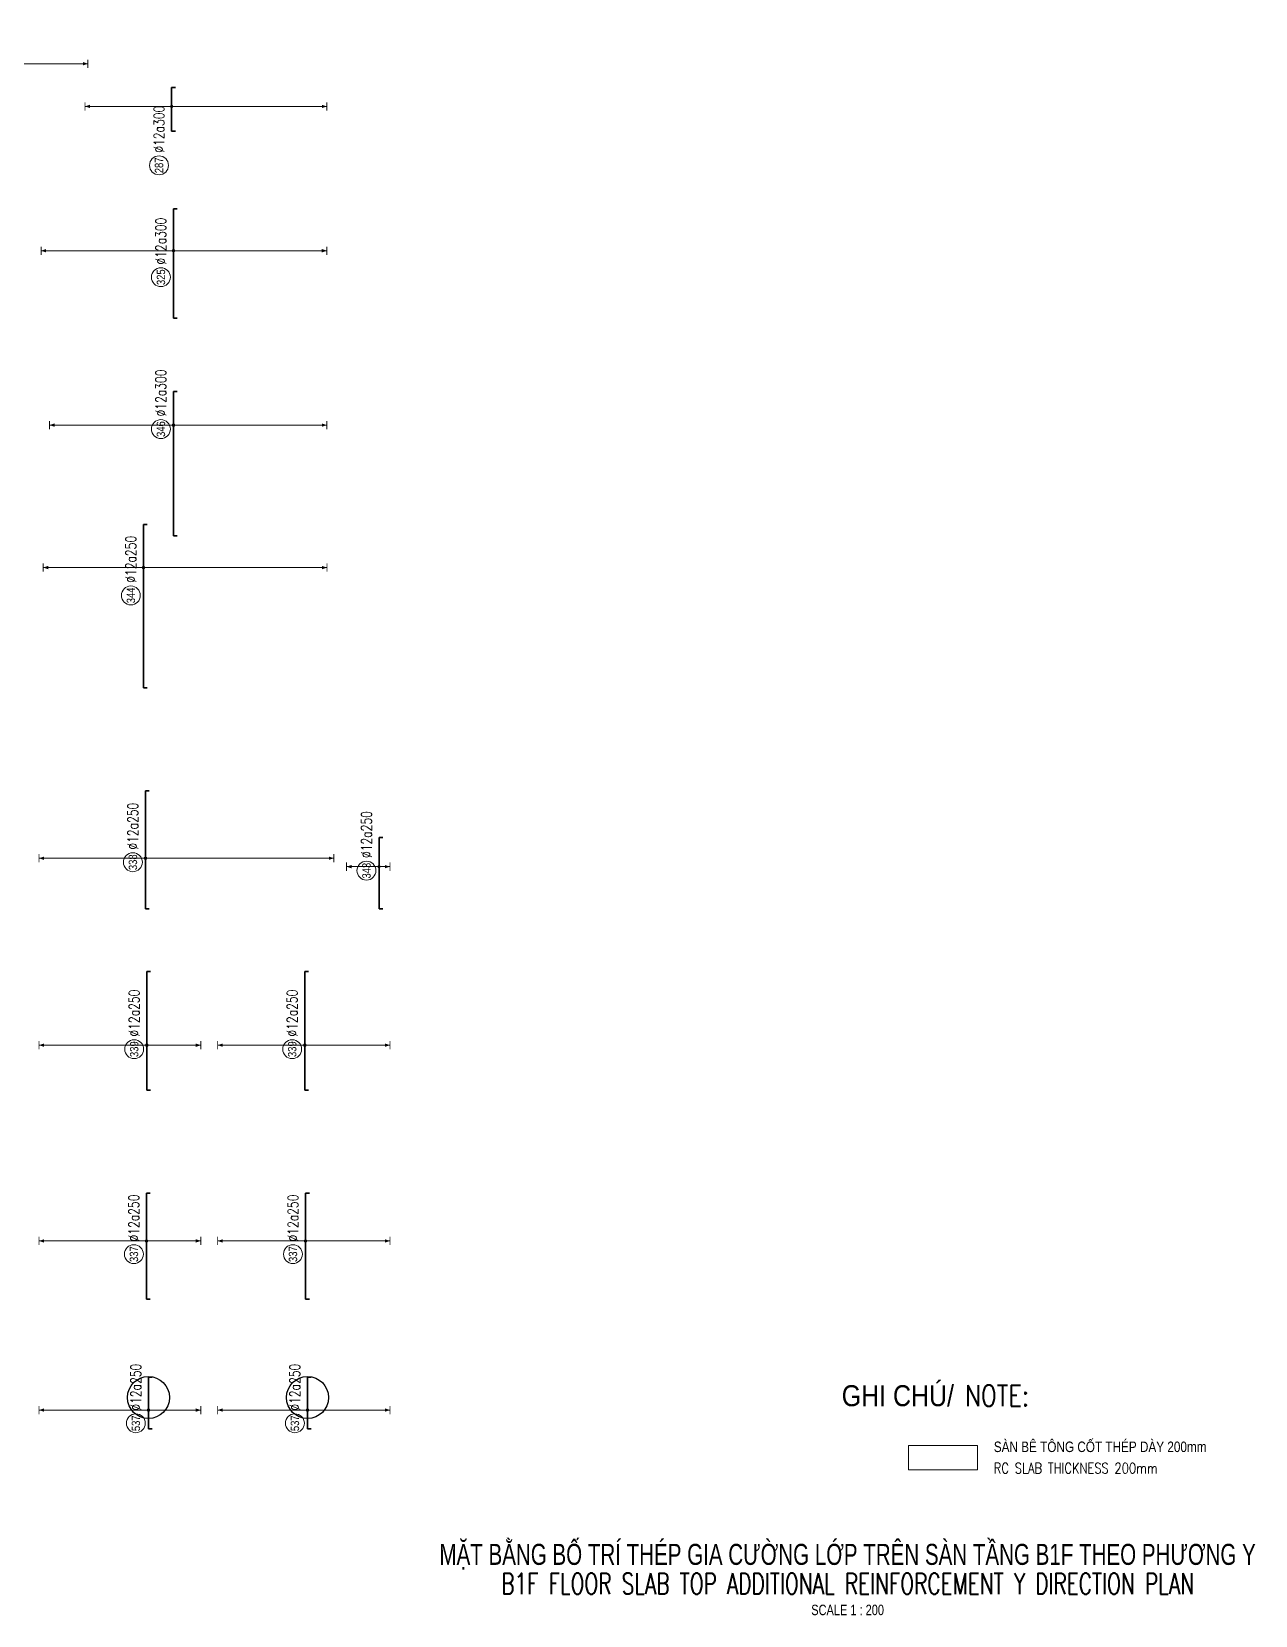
# Model space of a CAD drawing. Header units: millimetres. Extents: x -415354 to 883813, y -531490 to 486716.
# Drawn here: x 199350 to 257580, y -374841 to -299470 of the extents above; entities that cross this region are included whole.
import ezdxf
from ezdxf.enums import TextEntityAlignment as Align

# ---------------------------------------------------------------- set-up
doc = ezdxf.new("R2010")
doc.units = ezdxf.units.MM
doc.header["$MEASUREMENT"] = 0
doc.layers.add('kata_Highlight', color=2, linetype='Continuous')
for name, color, linetype, lineweight in [('NDC_S_ANNO', 7, 'Continuous', 20), ('NDC_S_CONTINUOUS', 3, 'Continuous', 20), ('NDC_S_DIM', 1, 'Continuous', 15), ('NDC_S_ENG TEXT', 2, 'Continuous', 20), ('NDC_S_ENG TITLE', 3, 'Continuous', 20), ('NDC_S_REBAR', 4, 'Continuous', 35), ('NDC_S_TEXT SYMBOL', 7, 'Continuous', 20), ('NDC_S_VN TEXT', 7, 'Continuous', 20), ('NDC_S_VN TITLE', 6, 'Continuous', 35)]:
    doc.layers.add(name, color=color, linetype=linetype, lineweight=lineweight)
doc.styles.add('ARIAL', font='arial.ttf', dxfattribs={"width": 0.8})
doc.styles.add('NDC_ANNO', font='', dxfattribs={"width": 0.8})
doc.styles.add('NDC_EN TXT', font='romans.shx', dxfattribs={"width": 0.8})
doc.styles.add('NDC_VIE TXT', font='arial.ttf', dxfattribs={"width": 0.8})
doc.styles.get('NDC_ANNO').set_extended_font_data('Dotum')

# ---------------------------------------------------------------- blocks, each defined once
blk = doc.blocks.new('*U529')
h = blk.add_hatch(color=6)
edge = h.paths.add_edge_path()
edge.add_arc((-2.99, 0), 0.3, 0, 360)
at = {"layer": 'NDC_S_DIM', "color": 8}
for q in [(-2.99, 29.5), (-2.99, -36.5)]:
    blk.add_line((-2.99, 0), q, dxfattribs=at)
for points in [[(-3.99, 29.5, 0.2, 0.2, 0), (-1.99, 29.5, 0, 0, 0)], [(-3.99, -36.5, 0.2, 0.2, 0), (-1.99, -36.5, 0, 0, 0)]]:
    blk.add_lwpolyline(points, format="xyseb", dxfattribs=at)
at = {"layer": 'NDC_S_DIM'}
blk.add_circle((-3.93, 3), 2.25, dxfattribs=at)
at = {"layer": 'NDC_S_DIM', "color": 6}
blk.add_circle((-2.99, 0), 0.3, dxfattribs=at)
at = {"layer": 'NDC_S_DIM', "color": 8}
for points in [[(-3.39, 28.3), (-2.99, 29.5), (-2.59, 28.3)], [(-3.39, -35.3), (-2.99, -36.5), (-2.59, -35.3)]]:
    blk.add_solid(points, dxfattribs=at)
at = {"layer": 'NDC_S_REBAR'}
for p, q in [((0, 0), (-29.36, 0)), ((-29.36, 0), (-29.36, -0.9)), ((0, 0), (4.99, 0)), ((4.99, 0), (4.99, -0.9)), ((-29.36, -0.9), (-29.36, -0.9)), ((4.99, -0.9), (4.99, -0.9))]:
    blk.add_line(p, q, dxfattribs=at)
at = {"layer": 'NDC_S_VN TEXT', "style": 'ARIAL', "width": 0.8}
blk.add_attdef('KHT', text='', height=2, dxfattribs=at).set_placement((-3.93, 3), align=Align.MIDDLE_CENTER)
at = {"layer": 'NDC_S_VN TEXT', "color": 3, "style": 'NDC_EN TXT', "width": 0.75}
blk.add_attdef('DKT', (-0.93, 1.75), '', height=2.5, dxfattribs=at)
blk = doc.blocks.new('*U461')
h = blk.add_hatch(color=6)
edge = h.paths.add_edge_path()
edge.add_arc((-2.99, 0), 0.3, 0, 360)
at = {"layer": 'NDC_S_DIM', "color": 8}
for q in [(-2.99, 12.31), (-2.99, -27.44)]:
    blk.add_line((-2.99, 0), q, dxfattribs=at)
for points in [[(-3.99, 12.31, 0.2, 0.2, 0), (-1.99, 12.31, 0, 0, 0)], [(-3.99, -27.44, 0.2, 0.2, 0), (-1.99, -27.44, 0, 0, 0)]]:
    blk.add_lwpolyline(points, format="xyseb", dxfattribs=at)
at = {"layer": 'NDC_S_DIM'}
blk.add_circle((-9.29, 3), 2.25, dxfattribs=at)
at = {"layer": 'NDC_S_DIM', "color": 6}
blk.add_circle((-2.99, 0), 0.3, dxfattribs=at)
at = {"layer": 'NDC_S_DIM', "color": 8}
for points in [[(-3.39, 11.11), (-2.99, 12.31), (-2.59, 11.11)], [(-3.39, -26.24), (-2.99, -27.44), (-2.59, -26.24)]]:
    blk.add_solid(points, dxfattribs=at)
at = {"layer": 'NDC_S_REBAR'}
for p, q in [((0, 0), (-19.01, 0)), ((-19.01, 0), (-19.01, -0.9)), ((0, 0), (3.99, 0)), ((3.99, 0), (3.99, -0.9)), ((-19.01, -0.9), (-19.01, -0.9)), ((3.99, -0.9), (3.99, -0.9))]:
    blk.add_line(p, q, dxfattribs=at)
at = {"layer": 'NDC_S_VN TEXT', "style": 'ARIAL', "width": 0.8}
blk.add_attdef('KHT', text='', height=2, dxfattribs=at).set_placement((-9.29, 3), align=Align.MIDDLE_CENTER)
at = {"layer": 'NDC_S_VN TEXT', "color": 3, "style": 'NDC_EN TXT', "width": 0.75}
blk.add_attdef('DKT', (-6.29, 1.75), '', height=2.5, dxfattribs=at)
blk = doc.blocks.new('*U462')
h = blk.add_hatch(color=6)
edge = h.paths.add_edge_path()
edge.add_arc((-2.99, 0), 0.3, 0, 360)
at = {"layer": 'NDC_S_DIM', "color": 8}
for q in [(-2.99, 31.51), (-2.99, -36.49)]:
    blk.add_line((-2.99, 0), q, dxfattribs=at)
for points in [[(-3.99, 31.51, 0.2, 0.2, 0), (-1.99, 31.51, 0, 0, 0)], [(-3.99, -36.49, 0.2, 0.2, 0), (-1.99, -36.49, 0, 0, 0)]]:
    blk.add_lwpolyline(points, format="xyseb", dxfattribs=at)
at = {"layer": 'NDC_S_DIM'}
blk.add_circle((-9.29, 3), 2.25, dxfattribs=at)
at = {"layer": 'NDC_S_DIM', "color": 6}
blk.add_circle((-2.99, 0), 0.3, dxfattribs=at)
at = {"layer": 'NDC_S_DIM', "color": 8}
for points in [[(-3.39, 30.31), (-2.99, 31.51), (-2.59, 30.31)], [(-3.39, -35.29), (-2.99, -36.49), (-2.59, -35.29)]]:
    blk.add_solid(points, dxfattribs=at)
at = {"layer": 'NDC_S_REBAR'}
for p, q in [((0, 0), (-19.01, 0)), ((-19.01, 0), (-19.01, -0.9)), ((0, 0), (6.99, 0)), ((6.99, 0), (6.99, -0.9)), ((-19.01, -0.9), (-19.01, -0.9)), ((6.99, -0.9), (6.99, -0.9))]:
    blk.add_line(p, q, dxfattribs=at)
at = {"layer": 'NDC_S_VN TEXT', "style": 'ARIAL', "width": 0.8}
blk.add_attdef('KHT', text='', height=2, dxfattribs=at).set_placement((-9.29, 3), align=Align.MIDDLE_CENTER)
at = {"layer": 'NDC_S_VN TEXT', "color": 3, "style": 'NDC_EN TXT', "width": 0.75}
blk.add_attdef('DKT', (-6.29, 1.75), '', height=2.5, dxfattribs=at)
blk = doc.blocks.new('*U459')
h = blk.add_hatch(color=6)
edge = h.paths.add_edge_path()
edge.add_arc((-2.99, 0), 0.3, 0, 360)
at = {"layer": 'NDC_S_DIM', "color": 8}
for q in [(-2.99, 20.62), (-2.99, -36.95)]:
    blk.add_line((-2.99, 0), q, dxfattribs=at)
for points in [[(-3.99, 20.62, 0.2, 0.2, 0), (-1.99, 20.62, 0, 0, 0)], [(-3.99, -36.95, 0.2, 0.2, 0), (-1.99, -36.95, 0, 0, 0)]]:
    blk.add_lwpolyline(points, format="xyseb", dxfattribs=at)
at = {"layer": 'NDC_S_DIM'}
blk.add_circle((-17.01, 3), 2.25, dxfattribs=at)
at = {"layer": 'NDC_S_DIM', "color": 6}
blk.add_circle((-2.99, 0), 0.3, dxfattribs=at)
at = {"layer": 'NDC_S_DIM', "color": 8}
for points in [[(-3.39, 19.42), (-2.99, 20.62), (-2.59, 19.42)], [(-3.39, -35.75), (-2.99, -36.95), (-2.59, -35.75)]]:
    blk.add_solid(points, dxfattribs=at)
at = {"layer": 'NDC_S_REBAR'}
for p, q in [((0, 0), (-8.85, 0)), ((-8.85, 0), (-8.85, -0.9)), ((0, 0), (1.5, 0)), ((1.5, 0), (1.5, -0.9)), ((-8.85, -0.9), (-8.85, -0.9)), ((1.5, -0.9), (1.5, -0.9))]:
    blk.add_line(p, q, dxfattribs=at)
at = {"layer": 'NDC_S_VN TEXT', "style": 'ARIAL', "width": 0.8}
blk.add_attdef('KHT', text='', height=2, dxfattribs=at).set_placement((-17.01, 3), align=Align.MIDDLE_CENTER)
at = {"layer": 'NDC_S_VN TEXT', "color": 3, "style": 'NDC_EN TXT', "width": 0.75}
blk.add_attdef('DKT', (-14.01, 1.75), '', height=2.5, dxfattribs=at)
blk = doc.blocks.new('*U539')
h = blk.add_hatch(color=6)
edge = h.paths.add_edge_path()
edge.add_arc((-2.99, 0), 0.3, 0, 360)
at = {"layer": 'NDC_S_DIM', "color": 8}
for q in [(-2.99, 23.85), (-2.99, -43.65)]:
    blk.add_line((-2.99, 0), q, dxfattribs=at)
for points in [[(-3.99, 23.85, 0.2, 0.2, 0), (-1.99, 23.85, 0, 0, 0)], [(-3.99, -43.65, 0.2, 0.2, 0), (-1.99, -43.65, 0, 0, 0)]]:
    blk.add_lwpolyline(points, format="xyseb", dxfattribs=at)
at = {"layer": 'NDC_S_DIM'}
blk.add_circle((-9.61, 3), 2.25, dxfattribs=at)
at = {"layer": 'NDC_S_DIM', "color": 6}
blk.add_circle((-2.99, 0), 0.3, dxfattribs=at)
at = {"layer": 'NDC_S_DIM', "color": 8}
for points in [[(-3.39, 22.65), (-2.99, 23.85), (-2.59, 22.65)], [(-3.39, -42.45), (-2.99, -43.65), (-2.59, -42.45)]]:
    blk.add_solid(points, dxfattribs=at)
at = {"layer": 'NDC_S_REBAR'}
for p, q in [((0, 0), (-31.61, 0)), ((-31.61, 0), (-31.61, -0.9)), ((0, 0), (7.24, 0)), ((7.24, 0), (7.24, -0.9)), ((-31.61, -0.9), (-31.61, -0.9)), ((7.24, -0.9), (7.24, -0.9))]:
    blk.add_line(p, q, dxfattribs=at)
at = {"layer": 'NDC_S_VN TEXT', "style": 'ARIAL', "width": 0.8}
blk.add_attdef('KHT', text='', height=2, dxfattribs=at).set_placement((-9.61, 3), align=Align.MIDDLE_CENTER)
at = {"layer": 'NDC_S_VN TEXT', "color": 3, "style": 'NDC_EN TXT', "width": 0.75}
blk.add_attdef('DKT', (-6.61, 1.75), '', height=2.5, dxfattribs=at)
blk = doc.blocks.new('*U544')
h = blk.add_hatch(color=6)
edge = h.paths.add_edge_path()
edge.add_arc((-2.99, 0), 0.3, 0, 360)
at = {"layer": 'NDC_S_DIM', "color": 8}
for q in [(-2.99, 25.33), (-2.99, -44.83)]:
    blk.add_line((-2.99, 0), q, dxfattribs=at)
for points in [[(-3.99, 25.33, 0.2, 0.2, 0), (-1.99, 25.33, 0, 0, 0)], [(-3.99, -44.83, 0.2, 0.2, 0), (-1.99, -44.83, 0, 0, 0)]]:
    blk.add_lwpolyline(points, format="xyseb", dxfattribs=at)
at = {"layer": 'NDC_S_DIM'}
blk.add_circle((-3.94, 3), 2.25, dxfattribs=at)
at = {"layer": 'NDC_S_DIM', "color": 6}
blk.add_circle((-2.99, 0), 0.3, dxfattribs=at)
at = {"layer": 'NDC_S_DIM', "color": 8}
for points in [[(-3.39, 24.13), (-2.99, 25.33), (-2.59, 24.13)], [(-3.39, -43.63), (-2.99, -44.83), (-2.59, -43.63)]]:
    blk.add_solid(points, dxfattribs=at)
at = {"layer": 'NDC_S_REBAR'}
for p, q in [((0, 0), (-14.99, 0)), ((-14.99, 0), (-14.99, -0.9)), ((0, 0), (13.06, 0)), ((13.06, 0), (13.06, -0.9)), ((-14.99, -0.9), (-14.99, -0.9)), ((13.06, -0.9), (13.06, -0.9))]:
    blk.add_line(p, q, dxfattribs=at)
at = {"layer": 'NDC_S_VN TEXT', "style": 'ARIAL', "width": 0.8}
blk.add_attdef('KHT', text='', height=2, dxfattribs=at).set_placement((-3.94, 3), align=Align.MIDDLE_CENTER)
at = {"layer": 'NDC_S_VN TEXT', "color": 3, "style": 'NDC_EN TXT', "width": 0.75}
blk.add_attdef('DKT', (-0.94, 1.75), '', height=2.5, dxfattribs=at)
blk = doc.blocks.new('*U545')
h = blk.add_hatch(color=6)
edge = h.paths.add_edge_path()
edge.add_arc((-2.99, 0), 0.3, 0, 360)
at = {"layer": 'NDC_S_DIM', "color": 8}
for q in [(-2.99, 25.64), (-2.99, -12.86)]:
    blk.add_line((-2.99, 0), q, dxfattribs=at)
for points in [[(-3.99, 25.64, 0.2, 0.2, 0), (-1.99, 25.64, 0, 0, 0)], [(-3.99, -12.86, 0.2, 0.2, 0), (-1.99, -12.86, 0, 0, 0)]]:
    blk.add_lwpolyline(points, format="xyseb", dxfattribs=at)
at = {"layer": 'NDC_S_DIM'}
blk.add_circle((-3.94, 3), 2.25, dxfattribs=at)
at = {"layer": 'NDC_S_DIM', "color": 6}
blk.add_circle((-2.99, 0), 0.3, dxfattribs=at)
at = {"layer": 'NDC_S_DIM', "color": 8}
for points in [[(-3.39, 24.44), (-2.99, 25.64), (-2.59, 24.44)], [(-3.39, -11.66), (-2.99, -12.86), (-2.59, -11.66)]]:
    blk.add_solid(points, dxfattribs=at)
at = {"layer": 'NDC_S_REBAR'}
for p, q in [((0, 0), (-13.71, 0)), ((-13.71, 0), (-13.71, -0.9)), ((0, 0), (14.54, 0)), ((14.54, 0), (14.54, -0.9)), ((-13.71, -0.9), (-13.71, -0.9)), ((14.54, -0.9), (14.54, -0.9))]:
    blk.add_line(p, q, dxfattribs=at)
at = {"layer": 'NDC_S_VN TEXT', "style": 'ARIAL', "width": 0.8}
blk.add_attdef('KHT', text='', height=2, dxfattribs=at).set_placement((-3.94, 3), align=Align.MIDDLE_CENTER)
at = {"layer": 'NDC_S_VN TEXT', "color": 3, "style": 'NDC_EN TXT', "width": 0.75}
blk.add_attdef('DKT', (-0.94, 1.75), '', height=2.5, dxfattribs=at)
blk = doc.blocks.new('*U547')
h = blk.add_hatch(color=6)
edge = h.paths.add_edge_path()
edge.add_arc((-2.99, 0), 0.3, 0, 360)
at = {"layer": 'NDC_S_DIM', "color": 8}
for q in [(-2.99, 25.57), (-2.99, -12.93)]:
    blk.add_line((-2.99, 0), q, dxfattribs=at)
for points in [[(-3.99, 25.57, 0.2, 0.2, 0), (-1.99, 25.57, 0, 0, 0)], [(-3.99, -12.93, 0.2, 0.2, 0), (-1.99, -12.93, 0, 0, 0)]]:
    blk.add_lwpolyline(points, format="xyseb", dxfattribs=at)
at = {"layer": 'NDC_S_DIM'}
blk.add_circle((-6.13, 3), 2.25, dxfattribs=at)
at = {"layer": 'NDC_S_DIM', "color": 6}
blk.add_circle((-2.99, 0), 0.3, dxfattribs=at)
at = {"layer": 'NDC_S_DIM', "color": 8}
for points in [[(-3.39, 24.37), (-2.99, 25.57), (-2.59, 24.37)], [(-3.39, -11.73), (-2.99, -12.93), (-2.59, -11.73)]]:
    blk.add_solid(points, dxfattribs=at)
at = {"layer": 'NDC_S_REBAR'}
for p, q in [((0, 0), (-16.88, 0)), ((-16.88, 0), (-16.88, -0.9)), ((0, 0), (8.37, 0)), ((8.37, 0), (8.37, -0.9)), ((-16.88, -0.9), (-16.88, -0.9)), ((8.37, -0.9), (8.37, -0.9))]:
    blk.add_line(p, q, dxfattribs=at)
at = {"layer": 'NDC_S_VN TEXT', "style": 'ARIAL', "width": 0.8}
blk.add_attdef('KHT', text='', height=2, dxfattribs=at).set_placement((-6.13, 3), align=Align.MIDDLE_CENTER)
at = {"layer": 'NDC_S_VN TEXT', "color": 3, "style": 'NDC_EN TXT', "width": 0.75}
blk.add_attdef('DKT', (-3.13, 1.75), '', height=2.5, dxfattribs=at)
blk = doc.blocks.new('*U548')
h = blk.add_hatch(color=6)
edge = h.paths.add_edge_path()
edge.add_arc((-2.99, 0), 0.3, 0, 360)
at = {"layer": 'NDC_S_DIM', "color": 8}
for q in [(-2.99, 26.04), (-2.99, -12.46)]:
    blk.add_line((-2.99, 0), q, dxfattribs=at)
for points in [[(-3.99, 26.04, 0.2, 0.2, 0), (-1.99, 26.04, 0, 0, 0)], [(-3.99, -12.46, 0.2, 0.2, 0), (-1.99, -12.46, 0, 0, 0)]]:
    blk.add_lwpolyline(points, format="xyseb", dxfattribs=at)
at = {"layer": 'NDC_S_DIM'}
blk.add_circle((-6.13, 3), 2.25, dxfattribs=at)
at = {"layer": 'NDC_S_DIM', "color": 6}
blk.add_circle((-2.99, 0), 0.3, dxfattribs=at)
at = {"layer": 'NDC_S_DIM', "color": 8}
for points in [[(-3.39, 24.84), (-2.99, 26.04), (-2.59, 24.84)], [(-3.39, -11.26), (-2.99, -12.46), (-2.59, -11.26)]]:
    blk.add_solid(points, dxfattribs=at)
at = {"layer": 'NDC_S_REBAR'}
for p, q in [((0, 0), (-7.48, 0)), ((-7.48, 0), (-7.48, -0.9)), ((0, 0), (4.87, 0)), ((4.87, 0), (4.87, -0.9)), ((-7.48, -0.9), (-7.48, -0.9)), ((4.87, -0.9), (4.87, -0.9))]:
    blk.add_line(p, q, dxfattribs=at)
at = {"layer": 'NDC_S_VN TEXT', "style": 'ARIAL', "width": 0.8}
blk.add_attdef('KHT', text='', height=2, dxfattribs=at).set_placement((-6.13, 3), align=Align.MIDDLE_CENTER)
at = {"layer": 'NDC_S_VN TEXT', "color": 3, "style": 'NDC_EN TXT', "width": 0.75}
blk.add_attdef('DKT', (-3.13, 1.75), '', height=2.5, dxfattribs=at)
blk = doc.blocks.new('Drawing name_symbol')
at = {"layer": 'NDC_S_ENG TITLE', "style": 'NDC_EN TXT', "width": 0.8}
blk.add_attdef('SECTDET1', text='', height=5, dxfattribs=at).set_placement((0, 1.01), align=Align.CENTER)
at = {"layer": 'NDC_S_TEXT SYMBOL', "lineweight": 25, "style": 'NDC_ANNO', "width": 0.8}
blk.add_attdef('SSCALE', text='', height=2.5, dxfattribs=at).set_placement((0, -4), align=Align.CENTER)
at = {"layer": 'NDC_S_VN TITLE', "style": 'NDC_VIE TXT', "width": 0.8}
blk.add_attdef('SECTDET2', text='', height=5, dxfattribs=at).set_placement((0, 7.97), align=Align.CENTER)
blk = doc.blocks.new('*U1077')
h = blk.add_hatch(color=6)
edge = h.paths.add_edge_path()
edge.add_arc((-2.99, 0), 0.3, 0, 360)
at = {"layer": 'NDC_S_DIM', "color": 8}
for q in [(-2.99, 20.73), (-2.99, -20.27)]:
    blk.add_line((-2.99, 0), q, dxfattribs=at)
for points in [[(-3.99, 20.73, 0.2, 0.2, 0), (-1.99, 20.73, 0, 0, 0)], [(-3.99, -20.27, 0.2, 0.2, 0), (-1.99, -20.27, 0, 0, 0)]]:
    blk.add_lwpolyline(points, format="xyseb", dxfattribs=at)
at = {"layer": 'NDC_S_DIM'}
blk.add_circle((-3.94, 3), 2.25, dxfattribs=at)
at = {"layer": 'NDC_S_DIM', "color": 6}
blk.add_circle((-2.99, 0), 0.3, dxfattribs=at)
at = {"layer": 'NDC_S_DIM', "color": 8}
for points in [[(-3.39, 19.53), (-2.99, 20.73), (-2.59, 19.53)], [(-3.39, -19.07), (-2.99, -20.27), (-2.59, -19.07)]]:
    blk.add_solid(points, dxfattribs=at)
at = {"layer": 'NDC_S_REBAR'}
for p, q in [((0, 0), (-13.71, 0)), ((-13.71, 0), (-13.71, -0.9)), ((0, 0), (14.54, 0)), ((14.54, 0), (14.54, -0.9)), ((-13.71, -0.9), (-13.71, -0.9)), ((14.54, -0.9), (14.54, -0.9))]:
    blk.add_line(p, q, dxfattribs=at)
at = {"layer": 'NDC_S_VN TEXT', "style": 'ARIAL', "width": 0.8}
blk.add_attdef('KHT', text='', height=2, dxfattribs=at).set_placement((-3.94, 3), align=Align.MIDDLE_CENTER)
at = {"layer": 'NDC_S_VN TEXT', "color": 3, "style": 'NDC_EN TXT', "width": 0.75}
blk.add_attdef('DKT', (-0.94, 1.75), '', height=2.5, dxfattribs=at)
blk = doc.blocks.new('*U1081')
h = blk.add_hatch(color=6)
edge = h.paths.add_edge_path()
edge.add_arc((-2.99, 0), 0.3, 0, 360)
at = {"layer": 'NDC_S_DIM', "color": 8}
for q in [(-2.99, 20.91), (-2.99, -20.09)]:
    blk.add_line((-2.99, 0), q, dxfattribs=at)
for points in [[(-3.99, 20.91, 0.2, 0.2, 0), (-1.99, 20.91, 0, 0, 0)], [(-3.99, -20.09, 0.2, 0.2, 0), (-1.99, -20.09, 0, 0, 0)]]:
    blk.add_lwpolyline(points, format="xyseb", dxfattribs=at)
at = {"layer": 'NDC_S_DIM'}
blk.add_circle((-6.13, 3), 2.25, dxfattribs=at)
at = {"layer": 'NDC_S_DIM', "color": 6}
blk.add_circle((-2.99, 0), 0.3, dxfattribs=at)
at = {"layer": 'NDC_S_DIM', "color": 8}
for points in [[(-3.39, 19.71), (-2.99, 20.91), (-2.59, 19.71)], [(-3.39, -18.89), (-2.99, -20.09), (-2.59, -18.89)]]:
    blk.add_solid(points, dxfattribs=at)
at = {"layer": 'NDC_S_REBAR'}
for p, q in [((0, 0), (-16.88, 0)), ((-16.88, 0), (-16.88, -0.9)), ((0, 0), (8.37, 0)), ((8.37, 0), (8.37, -0.9)), ((-16.88, -0.9), (-16.88, -0.9)), ((8.37, -0.9), (8.37, -0.9))]:
    blk.add_line(p, q, dxfattribs=at)
at = {"layer": 'NDC_S_VN TEXT', "style": 'ARIAL', "width": 0.8}
blk.add_attdef('KHT', text='', height=2, dxfattribs=at).set_placement((-6.13, 3), align=Align.MIDDLE_CENTER)
at = {"layer": 'NDC_S_VN TEXT', "color": 3, "style": 'NDC_EN TXT', "width": 0.75}
blk.add_attdef('DKT', (-3.13, 1.75), '', height=2.5, dxfattribs=at)
blk = doc.blocks.new('*U1082')
h = blk.add_hatch(color=6)
edge = h.paths.add_edge_path()
edge.add_arc((-2.99, 0), 0.3, 0, 360)
at = {"layer": 'NDC_S_DIM', "color": 8}
for q in [(-2.99, 21.38), (-2.99, -19.62)]:
    blk.add_line((-2.99, 0), q, dxfattribs=at)
for points in [[(-3.99, 21.38, 0.2, 0.2, 0), (-1.99, 21.38, 0, 0, 0)], [(-3.99, -19.62, 0.2, 0.2, 0), (-1.99, -19.62, 0, 0, 0)]]:
    blk.add_lwpolyline(points, format="xyseb", dxfattribs=at)
at = {"layer": 'NDC_S_DIM'}
blk.add_circle((-6.13, 3), 2.25, dxfattribs=at)
at = {"layer": 'NDC_S_DIM', "color": 6}
blk.add_circle((-2.99, 0), 0.3, dxfattribs=at)
at = {"layer": 'NDC_S_DIM', "color": 8}
for points in [[(-3.39, 20.18), (-2.99, 21.38), (-2.59, 20.18)], [(-3.39, -18.42), (-2.99, -19.62), (-2.59, -18.42)]]:
    blk.add_solid(points, dxfattribs=at)
at = {"layer": 'NDC_S_REBAR'}
for p, q in [((0, 0), (-7.48, 0)), ((-7.48, 0), (-7.48, -0.9)), ((0, 0), (4.87, 0)), ((4.87, 0), (4.87, -0.9)), ((-7.48, -0.9), (-7.48, -0.9)), ((4.87, -0.9), (4.87, -0.9))]:
    blk.add_line(p, q, dxfattribs=at)
at = {"layer": 'NDC_S_VN TEXT', "style": 'ARIAL', "width": 0.8}
blk.add_attdef('KHT', text='', height=2, dxfattribs=at).set_placement((-6.13, 3), align=Align.MIDDLE_CENTER)
at = {"layer": 'NDC_S_VN TEXT', "color": 3, "style": 'NDC_EN TXT', "width": 0.75}
blk.add_attdef('DKT', (-3.13, 1.75), '', height=2.5, dxfattribs=at)
blk = doc.blocks.new('*U1108')
h = blk.add_hatch(color=6)
edge = h.paths.add_edge_path()
edge.add_arc((-2.99, 0), 0.3, 0, 360)
at = {"layer": 'NDC_S_DIM', "color": 8}
for q in [(-2.99, 7.74), (-2.99, -2.59)]:
    blk.add_line((-2.99, 0), q, dxfattribs=at)
for points in [[(-3.99, 7.74, 0.2, 0.2, 0), (-1.99, 7.74, 0, 0, 0)], [(-3.99, -2.59, 0.2, 0.2, 0), (-1.99, -2.59, 0, 0, 0)]]:
    blk.add_lwpolyline(points, format="xyseb", dxfattribs=at)
at = {"layer": 'NDC_S_DIM'}
blk.add_circle((-3.94, 3), 2.25, dxfattribs=at)
at = {"layer": 'NDC_S_DIM', "color": 6}
blk.add_circle((-2.99, 0), 0.3, dxfattribs=at)
at = {"layer": 'NDC_S_DIM', "color": 8}
for points in [[(-3.39, 6.54), (-2.99, 7.74), (-2.59, 6.54)], [(-3.39, -1.39), (-2.99, -2.59), (-2.59, -1.39)]]:
    blk.add_solid(points, dxfattribs=at)
at = {"layer": 'NDC_S_REBAR'}
for p, q in [((0, 0), (-12.99, 0)), ((-12.99, 0), (-12.99, -0.9)), ((0, 0), (3.91, 0)), ((3.91, 0), (3.91, -0.9)), ((-12.99, -0.9), (-12.99, -0.9)), ((3.91, -0.9), (3.91, -0.9))]:
    blk.add_line(p, q, dxfattribs=at)
at = {"layer": 'NDC_S_VN TEXT', "style": 'ARIAL', "width": 0.8}
blk.add_attdef('KHT', text='', height=2, dxfattribs=at).set_placement((-3.94, 3), align=Align.MIDDLE_CENTER)
at = {"layer": 'NDC_S_VN TEXT', "color": 3, "style": 'NDC_EN TXT', "width": 0.75}
blk.add_attdef('DKT', (-0.94, 1.75), '', height=2.5, dxfattribs=at)

msp = doc.modelspace()

# ---------------------------------------------------------------- linework, layer by layer
at = {"layer": 'kata_Highlight'}
for centre in [(204907.4, -364474.4), (212475.9, -364474.4)]:
    msp.add_circle(centre, 1000, dxfattribs=at)
at = {"layer": 'NDC_S_CONTINUOUS'}
msp.add_lwpolyline([(241076.7, -366759.2), (244354.5, -366759.2), (244354.5, -367911.4), (241076.7, -367911.4)], close=True, dxfattribs=at)

# ---------------------------------------------------------------- block references
at = {"xscale": 200, "yscale": 200, "zscale": 200, "rotation": 90}
for name, p, values in [('*U461', (196536.7, -300397.1), {'KHT': '108', 'DKT': '%%C12a300'}), ('*U459', (206009.2, -302429.8), {'KHT': '287', 'DKT': '%%C12a300'}), ('*U462', (206099.7, -309297.1), {'KHT': '325', 'DKT': '%%C12a300'}), ('*U529', (206099.7, -317597.8), {'KHT': '346', 'DKT': '%%C12a300'}), ('*U539', (204669.9, -324377.8), {'KHT': '344', 'DKT': '%%c12a250'}), ('*U544', (204766.6, -338211.1), {'KHT': '338', 'DKT': '%%c12a250'}), ('*U1108', (215881, -338611.2), {'KHT': '343', 'DKT': '%%c12a250'}), ('*U545', (204828, -347108.3), {'KHT': '339', 'DKT': '%%c12a250'}), ('*U1077', (212347, -347108.3), {'KHT': '339', 'DKT': '%%c12a250'}), ('*U547', (204814.5, -356424.4), {'KHT': '337', 'DKT': '%%c12a250'}), ('*U1081', (212383, -356424.4), {'KHT': '337', 'DKT': '%%c12a250'}), ('*U548', (204907.4, -364474.4), {'KHT': '537', 'DKT': '%%c12a250'}), ('*U1082', (212475.9, -364474.4), {'KHT': '537', 'DKT': '%%c12a250'})]:
    msp.add_blockref(name, p, dxfattribs=at).add_auto_attribs(values)
at = {"layer": 'NDC_S_ANNO'}
ref = msp.add_blockref('Drawing name_symbol', (238178.4, -374033.9), dxfattribs=dict(at, xscale=200, yscale=200, zscale=200))
ref.add_attrib('SECTDET1', 'B1F FLOOR SLAB TOP ADDITIONAL REINFORCEMENT Y DIRECTION PLAN', dxfattribs={"layer": 'NDC_S_ENG TITLE', "height": 1000, "style": 'NDC_EN TXT', "width": 0.7}).set_placement((238178.4, -373831.6), align=Align.CENTER)
ref.add_attrib('SECTDET2', 'MẶT BẰNG BỐ TRÍ THÉP GIA CƯỜNG LỚP TRÊN SÀN TẦNG B1F THEO PHƯƠNG Y', dxfattribs={"layer": 'NDC_S_VN TITLE', "height": 1000, "style": 'NDC_VIE TXT', "width": 0.7}).set_placement((238178.4, -372439.7), align=Align.CENTER)
ref.add_attrib('SSCALE', 'SCALE 1 : 200', dxfattribs={"layer": 'NDC_S_TEXT SYMBOL', "lineweight": 25, "height": 500, "style": 'NDC_ANNO', "width": 0.8}).set_placement((238178.4, -374833.7), align=Align.CENTER)

# ---------------------------------------------------------------- texts
at = {"layer": 'NDC_S_ENG TEXT', "attachment_point": 1, "line_spacing_factor": 0.7, "style": 'NDC_EN TXT'}
for s, insert, char_height in [('NOTE:', (243769.1, -363887.9), 1000), ('RC SLAB THICKNESS 200mm', (245135.7, -367588.3), 500)]:
    msp.add_mtext_dynamic_manual_height_columns(s, width=14868.7, gutter_width=13.3, heights=[0], dxfattribs=dict(at, insert=insert, char_height=char_height))
at = {"layer": 'NDC_S_VN TEXT', "style": 'NDC_VIE TXT', "width": 0.85}
msp.add_text('GHI CHÚ/', height=1000, dxfattribs=at).set_placement((237897.9, -363887.9), align=Align.TOP_LEFT)
at = {"layer": 'NDC_S_VN TEXT', "insert": (245135.7, -366570.3), "char_height": 500, "attachment_point": 1, "style": 'NDC_VIE TXT'}
msp.add_mtext_dynamic_manual_height_columns('SÀN BÊ TÔNG CỐT THÉP DÀY 200mm', width=11314.276, gutter_width=13.3, heights=[0], dxfattribs=at)

doc.saveas('drawing.dxf')
